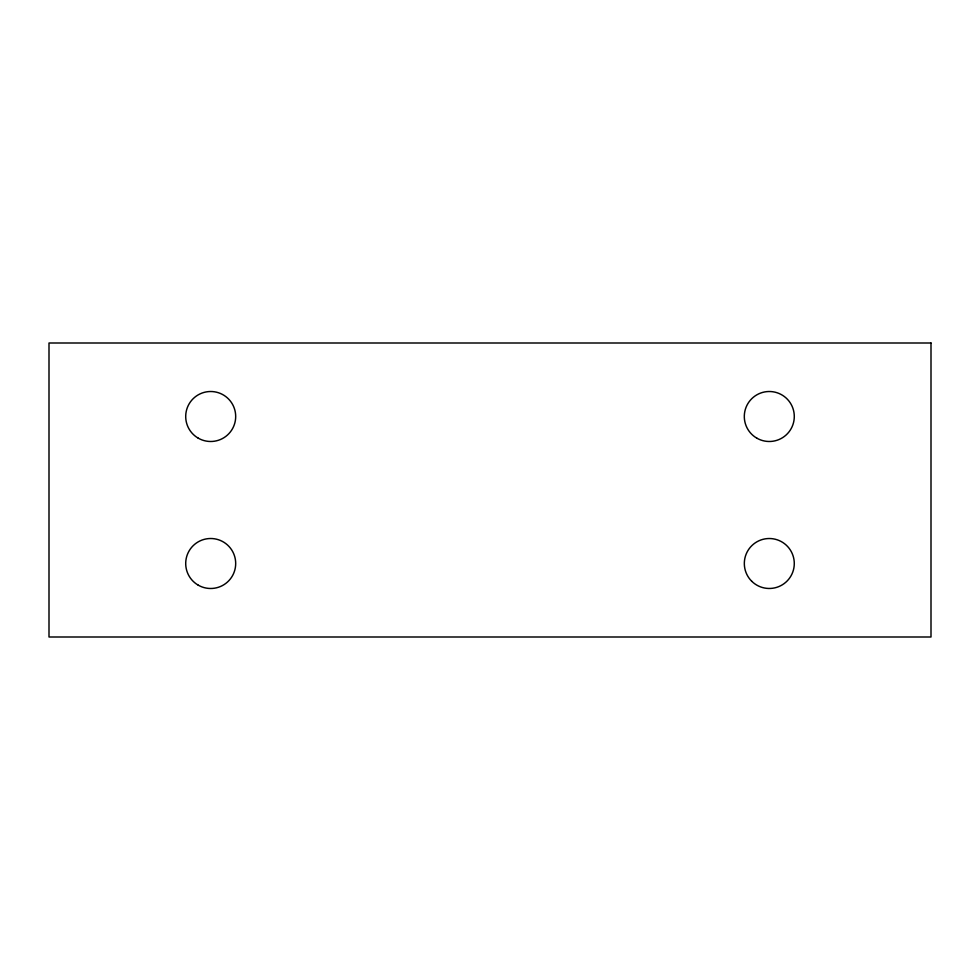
<?xml version="1.0" encoding="UTF-8"?>
<svg xmlns="http://www.w3.org/2000/svg" width="980" height="980" viewBox="0 0 980 980"><rect width="100%" height="100%" fill="white"/><g stroke="black" fill="none" stroke-linecap="round" stroke-linejoin="round"><path stroke-width="1.47" d="M931 343L49 343L49 637L931 637L931 343M756.805 438.146A24.99 24.99 0 0 0 794.29 416.5A24.99 24.99 0 0 0 756.805 394.854A24.99 24.99 0 0 0 756.805 438.146M198.205 438.146A24.99 24.99 0 0 0 235.69 416.5A24.99 24.99 0 0 0 198.205 394.854A24.99 24.99 0 0 0 198.205 438.146M751.636 581.165A24.99 24.99 0 0 0 793.433 569.968A24.99 24.99 0 0 0 762.832 539.368A24.99 24.99 0 0 0 751.636 581.165M198.205 585.146A24.99 24.99 0 0 0 235.69 563.5A24.99 24.99 0 0 0 198.205 541.854A24.99 24.99 0 0 0 198.205 585.146"/></g></svg>
